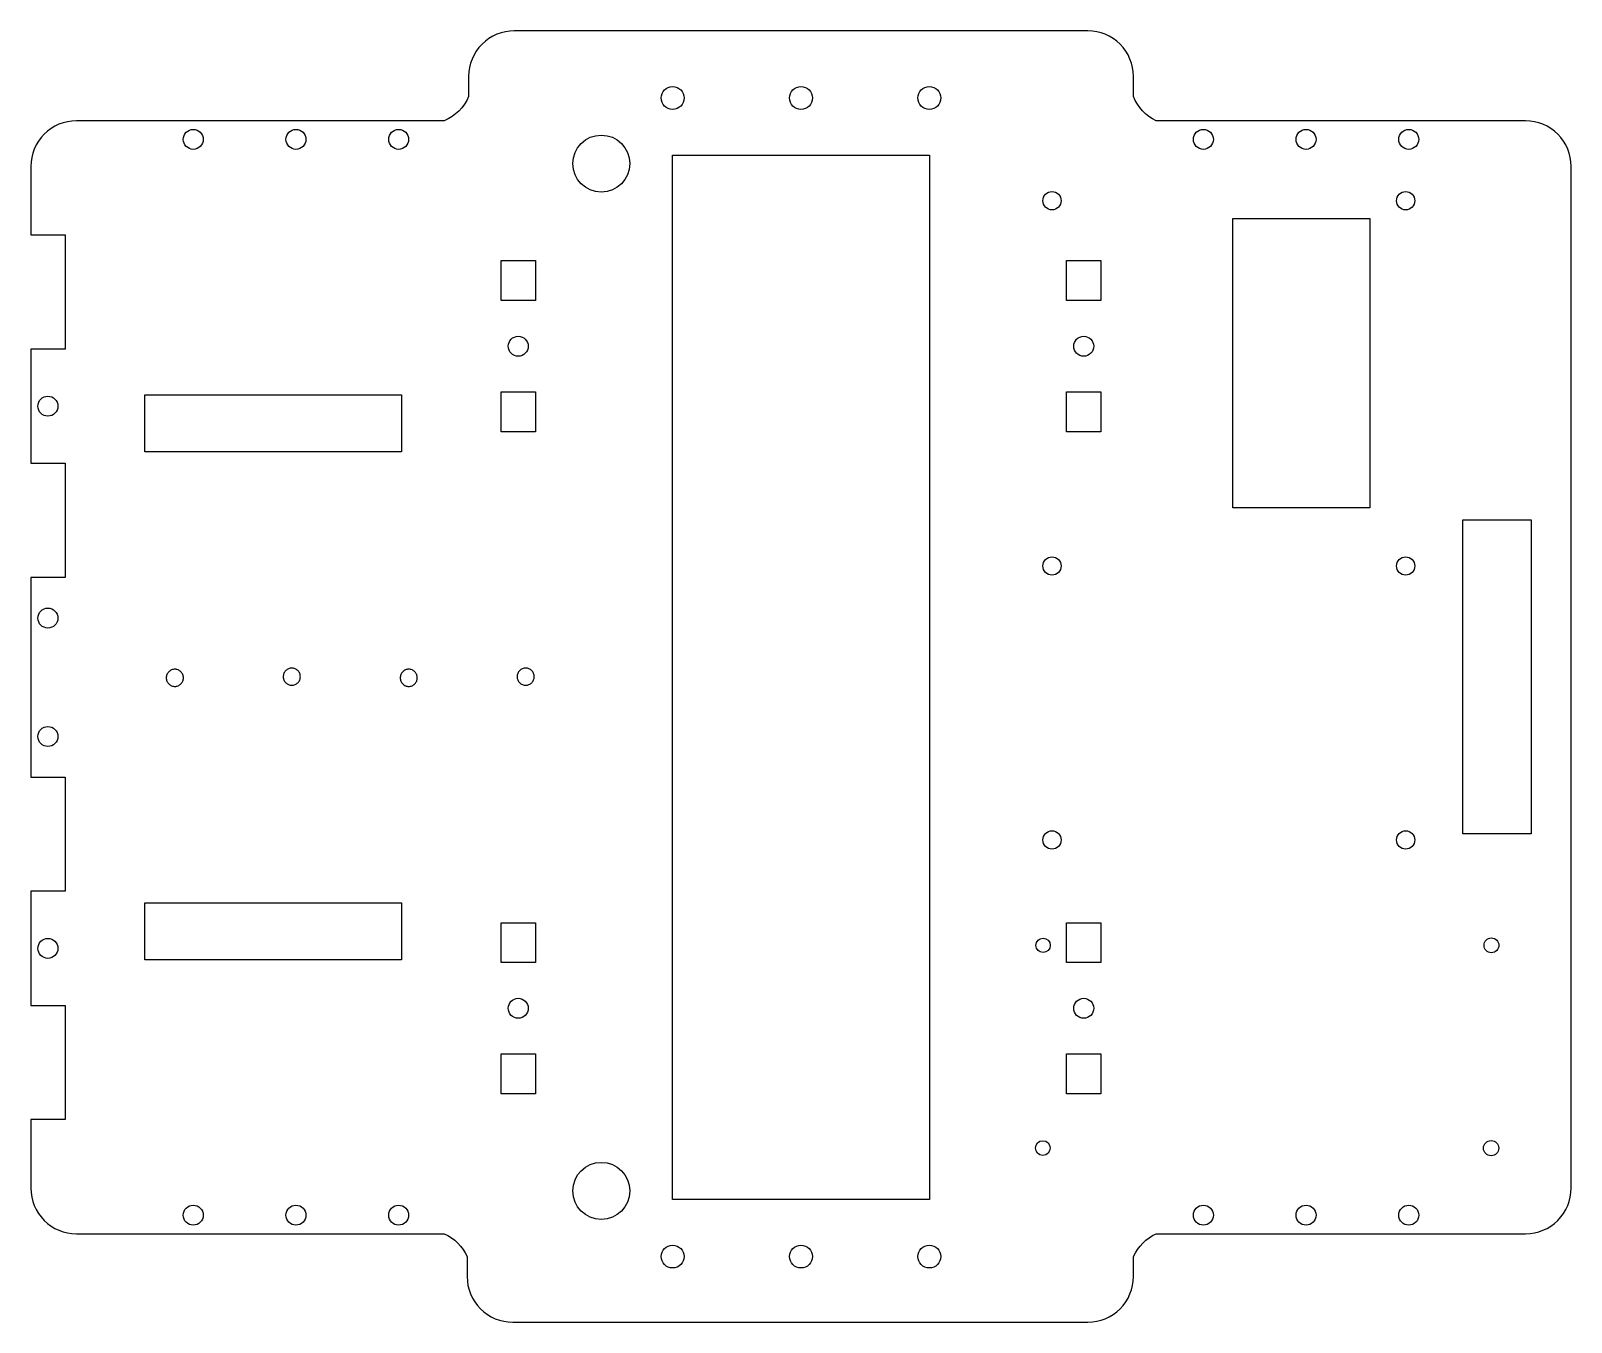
# Model space of a CAD drawing. Header units: millimetres. Extents: x -76 to 194, y -204 to 22.
import ezdxf

# ---------------------------------------------------------------- set-up
doc = ezdxf.new("R2010")
doc.units = ezdxf.units.MM

msp = doc.modelspace()

# ---------------------------------------------------------------- linework, layer by layer
msp.add_lwpolyline([(-68.48, 6.5, 0.414214), (-76.48, -1.5), (-76.48, -13.5), (-70.48, -13.5), (-70.48, -33.5), (-76.48, -33.5), (-76.48, -53.5), (-70.48, -53.5), (-70.48, -73.5), (-76.48, -73.5), (-76.48, -108.5), (-70.48, -108.5), (-70.48, -128.5), (-76.48, -128.5), (-76.48, -148.5), (-70.48, -148.5), (-70.48, -168.5), (-76.48, -168.5), (-76.48, -180.5, 0.414214), (-68.48, -188.5), (-4, -188.5, -0.182676), (0, -192.5), (0, -196, 0.414214), (8, -204), (108.8, -204, 0.414214), (116.8, -196), (116.8, -192.5, -0.182676), (120.8, -188.5), (185.52, -188.5, 0.414214), (193.52, -180.5), (193.52, -1.5, 0.414214), (185.52, 6.5), (120.8, 6.5, -0.189402), (116.8, 10.77), (116.8, 14.27, 0.414214), (108.8, 22.27), (8.27, 22.27, 0.414214), (0.27, 14.27), (0.27, 10.77, -0.195962), (-4, 6.5)], format="xyb", close=True)
for points in [[(36.02, 0.5), (81.02, 0.5), (81.02, -182.5), (36.02, -182.5)], [(158.23, -10.59), (158.23, -61.34), (134.23, -61.34), (134.23, -10.59)], [(5.96, -25), (5.96, -18), (11.96, -18), (11.96, -25)], [(111.08, -18), (111.08, -25), (105.08, -25), (105.08, -18)], [(-11.48, -41.5), (-11.48, -51.5), (-56.48, -51.5), (-56.48, -41.5)], [(5.96, -48), (5.96, -41), (11.96, -41), (11.96, -48)], [(111.08, -41), (111.08, -48), (105.08, -48), (105.08, -41)], [(174.52, -63.42), (186.52, -63.42), (186.52, -118.42), (174.52, -118.42)], [(-11.48, -130.5), (-11.48, -140.5), (-56.48, -140.5), (-56.48, -130.5)], [(11.96, -141), (5.96, -141), (5.96, -134), (11.96, -134)], [(111.08, -134), (111.08, -141), (105.08, -141), (105.08, -134)], [(11.96, -164), (5.96, -164), (5.96, -157), (11.96, -157)], [(111.08, -157), (111.08, -164), (105.08, -164), (105.08, -157)]]:
    msp.add_lwpolyline(points, close=True)
for centre, radius in [((36.02, 10.5), 2), ((58.52, 10.5), 2), ((81.02, 10.5), 2), ((-48, 3.25), 1.75), ((-30, 3.25), 1.75), ((-12, 3.25), 1.75), ((23.52, -1), 5), ((129.05, 3.25), 1.75), ((147.05, 3.25), 1.75), ((165.05, 3.25), 1.75), ((102.52, -7.5), 1.6), ((164.52, -7.5), 1.6), ((8.96, -33), 1.75), ((108.08, -33), 1.75), ((-73.48, -43.5), 1.75), ((102.52, -71.5), 1.6), ((164.52, -71.5), 1.6), ((-73.48, -80.63), 1.75), ((-73.48, -101.38), 1.75), ((102.52, -119.5), 1.6), ((164.52, -119.5), 1.6), ((-73.48, -138.5), 1.75), ((100.96, -137.97), 1.25), ((179.55, -137.98), 1.3), ((8.96, -149), 1.75), ((108.08, -149), 1.75), ((100.91, -173.5), 1.29), ((179.49, -173.51), 1.34), ((23.52, -181), 5), ((-48, -185.25), 1.75), ((-30, -185.25), 1.75), ((-12, -185.25), 1.75), ((129.05, -185.25), 1.75), ((147.05, -185.25), 1.75), ((165.05, -185.25), 1.75), ((36.02, -192.5), 2), ((58.52, -192.5), 2), ((81.02, -192.5), 2)]:
    msp.add_circle(centre, radius)
for points in [[(-49.73, -91.1), (-49.73, -91.29), (-49.76, -91.49), (-49.92, -91.86), (-50.03, -92.03), (-50.3, -92.29), (-50.47, -92.41), (-50.84, -92.56), (-51.04, -92.6), (-51.41, -92.6), (-51.62, -92.56), (-51.99, -92.41), (-52.15, -92.29), (-52.42, -92.03), (-52.54, -91.86), (-52.69, -91.49), (-52.73, -91.29), (-52.73, -90.91), (-52.69, -90.71), (-52.54, -90.34), (-52.42, -90.17), (-52.15, -89.91), (-51.99, -89.79), (-51.62, -89.64), (-51.41, -89.6), (-51.04, -89.6), (-50.84, -89.64), (-50.47, -89.79), (-50.3, -89.91), (-50.03, -90.17), (-49.92, -90.34), (-49.76, -90.71), (-49.73, -90.91), (-49.73, -91.1)], [(-32.23, -90.9), (-32.23, -90.71), (-32.19, -90.51), (-32.04, -90.14), (-31.92, -89.97), (-31.65, -89.71), (-31.49, -89.59), (-31.12, -89.44), (-30.91, -89.4), (-30.54, -89.4), (-30.34, -89.44), (-29.97, -89.59), (-29.8, -89.71), (-29.53, -89.97), (-29.42, -90.14), (-29.26, -90.51), (-29.23, -90.71), (-29.23, -91.09), (-29.26, -91.29), (-29.42, -91.66), (-29.53, -91.83), (-29.8, -92.09), (-29.97, -92.21), (-30.34, -92.36), (-30.54, -92.4), (-30.91, -92.4), (-31.12, -92.36), (-31.49, -92.21), (-31.65, -92.09), (-31.92, -91.83), (-32.04, -91.66), (-32.19, -91.29), (-32.23, -91.09), (-32.23, -90.9)], [(-8.73, -91.1), (-8.73, -91.29), (-8.76, -91.49), (-8.92, -91.86), (-9.03, -92.03), (-9.3, -92.29), (-9.47, -92.41), (-9.84, -92.56), (-10.04, -92.6), (-10.41, -92.6), (-10.62, -92.56), (-10.99, -92.41), (-11.15, -92.29), (-11.42, -92.03), (-11.54, -91.86), (-11.69, -91.49), (-11.73, -91.29), (-11.73, -90.91), (-11.69, -90.71), (-11.54, -90.34), (-11.42, -90.17), (-11.15, -89.91), (-10.99, -89.79), (-10.62, -89.64), (-10.41, -89.6), (-10.04, -89.6), (-9.84, -89.64), (-9.47, -89.79), (-9.3, -89.91), (-9.03, -90.17), (-8.92, -90.34), (-8.76, -90.71), (-8.73, -90.91), (-8.73, -91.1)], [(8.77, -90.9), (8.77, -90.71), (8.81, -90.51), (8.96, -90.14), (9.08, -89.97), (9.35, -89.71), (9.51, -89.59), (9.88, -89.44), (10.09, -89.4), (10.46, -89.4), (10.66, -89.44), (11.03, -89.59), (11.2, -89.71), (11.47, -89.97), (11.58, -90.14), (11.74, -90.51), (11.77, -90.71), (11.77, -91.09), (11.74, -91.29), (11.58, -91.66), (11.47, -91.83), (11.2, -92.09), (11.03, -92.21), (10.66, -92.36), (10.46, -92.4), (10.09, -92.4), (9.88, -92.36), (9.51, -92.21), (9.35, -92.09), (9.08, -91.83), (8.96, -91.66), (8.81, -91.29), (8.77, -91.09), (8.77, -90.9)]]:
    msp.add_open_spline(points, degree=3, knots=[0, 0, 0, 0, 0.0566174, 0.0566174, 0.1132349, 0.1132349, 0.1698508, 0.1698508, 0.2264668, 0.2264668, 0.2830827, 0.2830827, 0.3396986, 0.3396986, 0.3963161, 0.3963161, 0.4529335, 0.4529335, 0.5095509, 0.5095509, 0.5661684, 0.5661684, 0.6227843, 0.6227843, 0.6794003, 0.6794003, 0.7360162, 0.7360162, 0.7926321, 0.7926321, 0.8492496, 0.8492496, 0.905867, 0.905867, 0.905867, 0.905867])

doc.saveas('drawing.dxf')
